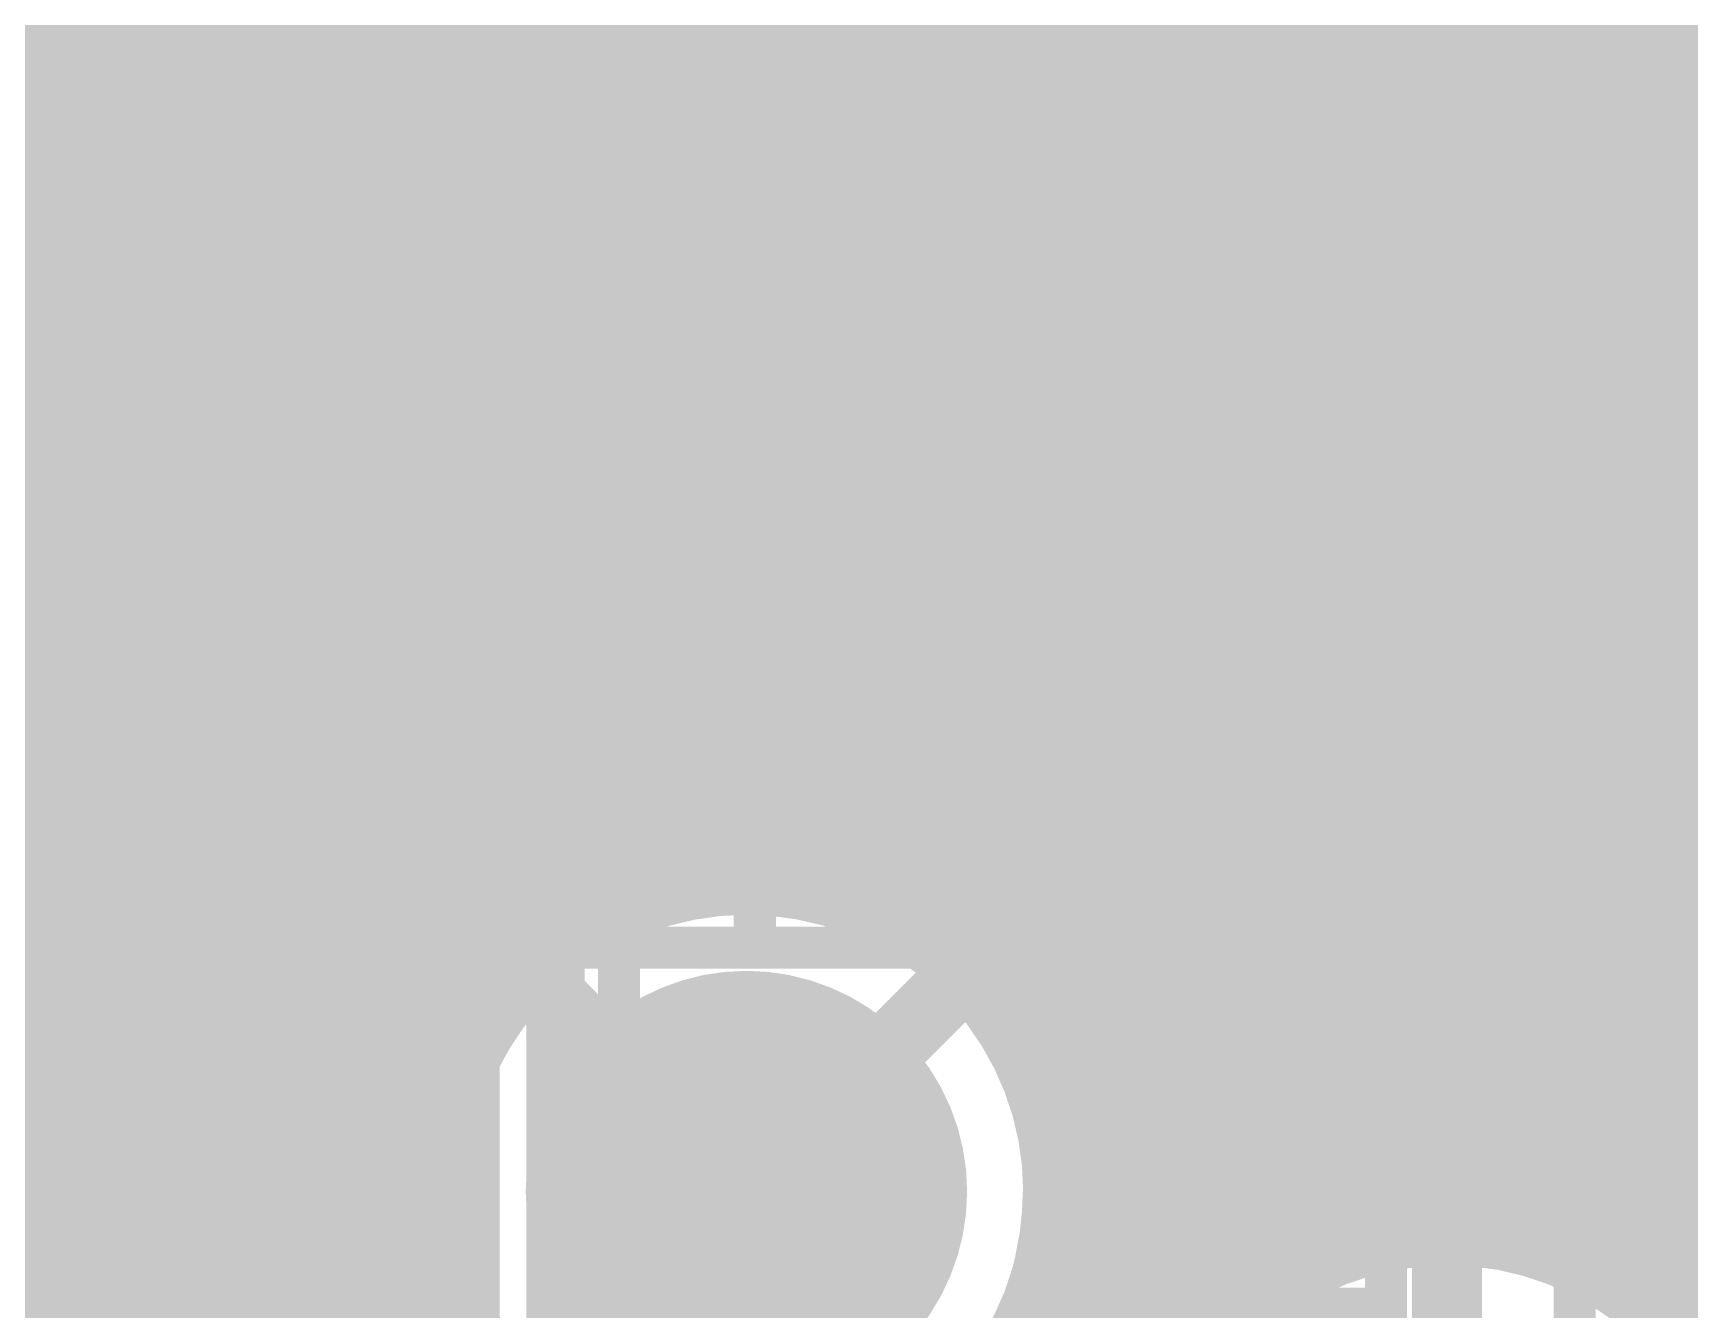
# Model space of a CAD drawing. Extents: x -3 to 92, y -53 to 125.
# Drawn here: x 19 to 25.01, y 63.71 to 68.33 of the extents above; entities that cross this region are included whole.
import ezdxf

# ---------------------------------------------------------------- set-up
doc = ezdxf.new("R2010")
doc.units = 0
doc.header["$MEASUREMENT"] = 0
doc.layers.get('0').update_dxf_attribs({"linetype": 'CONTINUOUS'})
for name, color, linetype in [('23-325-0_AST', 7, 'CONTINUOUS'), ('23-325-0_BOT', 7, 'CONTINUOUS'), ('23-325-0_DRD', 2, 'CONTINUOUS'), ('23-325-0_IN1', 4, 'CONTINUOUS'), ('23-325-0_IN2', 3, 'CONTINUOUS'), ('23-325-0_SMB', 5, 'CONTINUOUS'), ('23-325-0_SMT', 10, 'CONTINUOUS'), ('23-325-0_SST', 9, 'CONTINUOUS'), ('23-325-0_TOP', 12, 'CONTINUOUS'), ('THRUHOLE_TAP', 8, 'CONTINUOUS')]:
    doc.layers.add(name, color=color, linetype=linetype)

# ---------------------------------------------------------------- blocks, each defined once
blk = doc.blocks.new('ROUND_28')
at = {"const_width": 0.8001}
blk.add_lwpolyline([(-0.40005, 0, 1), (0.40005, 0, 1)], format="xyb", close=True, dxfattribs=at)
blk = doc.blocks.new('ROUND_87')
at = {"const_width": 0.40005}
blk.add_lwpolyline([(-0.200024, 0, 1), (0.200024, 0, 1)], format="xyb", close=True, dxfattribs=at)

msp = doc.modelspace()

# ---------------------------------------------------------------- linework, layer by layer
at = {"layer": '23-325-0_AST', "const_width": 0.1524}
for points in [[(24.59228, 66.7258), (24.59228, 67.0052), (21.12772, 67.0052), (20.92706, 67.0052), (20.92706, 66.55562), (20.9296, 66.55562), (21.81098, 66.55562), (21.81098, 66.0654), (22.30882, 66.0654), (22.30882, 66.55562), (23.40864, 66.55562), (23.40864, 66.0654), (23.90902, 66.0654), (23.90902, 66.55562), (24.7904, 66.55562), (24.59228, 66.7258), (21.12772, 66.7258), (20.9296, 66.55562), (20.92706, 66.55562), (20.86864, 66.55562), (20.61972, 66.55562), (20.36064, 66.55562), (20.36064, 66.2559), (21.62048, 66.2559), (21.62048, 66.55562)], [(20.92706, 67.0052), (20.86864, 67.0052), (20.61972, 67.0052), (20.36064, 67.0052), (20.36064, 66.55562)], [(20.61972, 67.0052), (20.61972, 66.55562)], [(20.86864, 66.55562), (20.86864, 67.0052)], [(21.12772, 66.7258), (21.12772, 67.0052)], [(25.35936, 66.55562), (25.35936, 67.0052), (25.10028, 67.0052), (24.85136, 67.0052), (24.79294, 67.0052), (24.79294, 66.55562), (24.7904, 66.55562), (24.79294, 66.55562), (24.85136, 66.55562), (25.10028, 66.55562), (25.35936, 66.55562), (25.35936, 66.2559), (24.09952, 66.2559), (24.09952, 66.03492), (25.35936, 66.03492), (25.35936, 66.2559)], [(24.59228, 67.0052), (24.79294, 67.0052)], [(24.85136, 67.0052), (24.85136, 66.55562)], [(24.09952, 66.55562), (24.09952, 66.2559)], [(20.36064, 66.2559), (20.36064, 66.03492), (20.36064, 65.7352), (20.36064, 53.6448), (20.36064, 53.34508)], [(21.62048, 66.2559), (21.62048, 66.03492)], [(21.62048, 65.01892), (21.62048, 65.7352), (21.62048, 66.03492), (20.36064, 66.03492)], [(24.09952, 65.01892), (24.09952, 65.7352), (25.35936, 65.7352), (25.35936, 66.03492)], [(24.09952, 66.03492), (24.09952, 65.7352)], [(20.36064, 65.7352), (21.62048, 65.7352)], [(20.92706, 54.35854), (20.92706, 65.01892), (20.86864, 65.01892), (20.61972, 65.01892), (20.61972, 54.35854), (20.86864, 54.35854), (20.92706, 54.35854), (21.12772, 54.35854), (24.59228, 54.35854), (24.79294, 54.35854), (24.85136, 54.35854), (24.85136, 65.01892), (24.79294, 65.01892), (24.79294, 54.35854)], [(20.86864, 54.35854), (20.86864, 65.01892)], [(20.92706, 65.01892), (21.12772, 65.01892), (24.59228, 65.01892), (24.79294, 65.01892)], [(21.12772, 54.35854), (21.12772, 65.01892)], [(24.59228, 65.01892), (24.59228, 54.35854)], [(24.85136, 54.35854), (25.10028, 54.35854), (25.10028, 65.01892), (24.85136, 65.01892)], [(22.86, 63.93434), (23.30958, 63.93434), (23.30958, 63.71082), (23.90902, 63.71082), (23.90902, 63.93434), (24.3586, 63.93434), (24.3586, 64.33566), (23.90902, 64.33566), (23.90902, 64.55918), (23.30958, 64.55918), (23.30958, 64.33566), (22.86, 64.33566), (22.86, 63.93434)], [(21.37918, 64.33566), (21.37918, 64.25946), (21.2598, 64.25946), (21.2598, 64.01054), (21.37918, 64.01054), (21.37918, 63.93434), (21.76018, 63.93434), (21.76018, 64.33566), (21.37918, 64.33566)], [(21.37918, 64.25946), (21.76018, 64.25946)], [(23.10892, 64.25946), (23.02002, 64.25946), (23.02002, 64.01054), (23.10892, 64.01054), (23.10892, 64.25946), (23.16226, 64.25946)], [(23.4569, 64.25946), (23.4569, 64.01054), (23.51024, 64.01054), (23.51024, 64.25946), (23.4569, 64.25946), (23.2918, 64.25946), (23.16226, 64.25946), (23.16226, 64.01054), (23.2918, 64.01054), (23.2918, 64.25946)], [(24.10968, 64.25946), (24.20112, 64.25946), (24.20112, 64.01054), (24.10968, 64.01054), (24.10968, 64.25946), (24.05634, 64.25946), (23.92934, 64.25946), (23.76424, 64.25946), (23.7109, 64.25946), (23.7109, 64.01054), (23.76424, 64.01054), (23.92934, 64.01054), (23.92934, 64.25946)], [(23.76424, 64.25946), (23.76424, 64.01054)], [(23.92934, 64.01054), (24.05634, 64.01054), (24.05634, 64.25946)], [(21.76018, 64.01054), (21.37918, 64.01054)], [(23.16226, 64.01054), (23.10892, 64.01054)], [(23.4569, 64.01054), (23.2918, 64.01054)], [(24.10968, 64.01054), (24.05634, 64.01054)]]:
    msp.add_lwpolyline(points, dxfattribs=at)
at = {"layer": '23-325-0_BOT', "const_width": 0.254}
for points in [[(20.701, 107.41406), (20.701, 67.44716)], [(20.4724, 107.18546), (20.4724, 67.21856)], [(20.2438, 106.95686), (20.2438, 66.98996)], [(20.0152, 106.72826), (20.0152, 66.76136)], [(19.7866, 106.49966), (19.7866, 66.53276)], [(19.558, 106.27106), (19.558, 52.7304)], [(19.3294, 106.04246), (19.3294, 52.959)], [(19.1897, 105.90276), (19.1897, 53.0987)], [(28.448, 84.328), (28.956, 83.82), (28.956, 77.978), (29.337, 77.597), (29.337, 68.453), (28.956, 68.072), (21.971, 68.072), (20.066, 66.167), (20.066, 60.579), (21.59, 59.055)], [(20.9296, 75.89774), (20.9296, 67.67576)], [(21.1582, 75.40498), (21.1582, 67.90436)], [(21.3868, 75.16622), (21.3868, 68.13296)], [(21.6154, 75.01636), (21.6154, 68.36156)], [(21.6027, 68.3514), (19.1897, 68.3514)], [(21.64842, 68.39458), (19.74596, 66.49466)], [(21.3741, 68.1228), (19.1897, 68.1228)], [(21.1455, 67.8942), (19.1897, 67.8942)], [(20.9169, 67.6656), (19.1897, 67.6656)], [(22.15896, 67.6148), (20.5232, 65.9765)], [(28.956, 67.6148), (22.15896, 67.6148)], [(22.3012, 67.6148), (22.3012, 65.01384)], [(22.5298, 67.6148), (22.5298, 64.76238)], [(22.7584, 67.6148), (22.7584, 61.24956)], [(22.987, 67.6148), (22.987, 61.47816)], [(23.2156, 67.6148), (23.2156, 63.52794)], [(23.4442, 67.6148), (23.4442, 63.76416)], [(23.6728, 67.6148), (23.6728, 63.89878)], [(23.9014, 67.6148), (23.9014, 63.97244)], [(24.13, 67.6148), (24.13, 63.9953)], [(24.3586, 67.6148), (24.3586, 63.97244)], [(24.5872, 67.6148), (24.5872, 63.89878)], [(24.8158, 67.6148), (24.8158, 63.76416)], [(25.0444, 67.6148), (25.0444, 63.52794)], [(22.0726, 67.5259), (22.0726, 65.15608)], [(20.6883, 67.437), (19.1897, 67.437)], [(29.3878, 67.437), (21.98116, 67.437)], [(21.844, 67.2973), (21.844, 65.23482)], [(20.4597, 67.2084), (19.1897, 67.2084)], [(29.3878, 67.2084), (21.75256, 67.2084)], [(21.6154, 67.0687), (21.6154, 65.2653)], [(20.2311, 66.9798), (19.1897, 66.9798)], [(29.3878, 66.9798), (21.52396, 66.9798)], [(21.3868, 66.8401), (21.3868, 65.24752)], [(20.0025, 66.7512), (19.1897, 66.7512)], [(29.3878, 66.7512), (21.29536, 66.7512)], [(21.1582, 66.6115), (21.1582, 65.17894)], [(19.7739, 66.5226), (19.1897, 66.5226)], [(29.3878, 66.5226), (21.06676, 66.5226)], [(20.9296, 66.3829), (20.9296, 65.05194)], [(19.62658, 66.294), (19.1897, 66.294)], [(29.3878, 66.294), (20.83816, 66.294)], [(19.6088, 66.167), (19.6088, 60.579)], [(20.701, 66.1543), (20.701, 64.8335)], [(19.6088, 66.0654), (19.1897, 66.0654)], [(29.3878, 66.0654), (20.60956, 66.0654)], [(20.5232, 65.9765), (20.5232, 64.50838)], [(19.6088, 65.8368), (19.1897, 65.8368)], [(29.3878, 65.8368), (20.5232, 65.8368)], [(19.6088, 65.6082), (19.1897, 65.6082)], [(29.3878, 65.6082), (20.5232, 65.6082)], [(19.6088, 65.3796), (19.1897, 65.3796)], [(29.3878, 65.3796), (20.5232, 65.3796)], [(19.6088, 65.151), (19.1897, 65.151)], [(21.0947, 65.151), (20.5232, 65.151)], [(29.3878, 65.151), (22.0853, 65.151)], [(19.6088, 64.9224), (19.1897, 64.9224)], [(20.77974, 64.9224), (20.5232, 64.9224)], [(20.7899, 64.93256), (21.59, 64.135)], [(22.38756, 64.93256), (21.59, 64.135)], [(29.3878, 64.9224), (22.40026, 64.9224)], [(19.6088, 64.6938), (19.1897, 64.6938)], [(20.60702, 64.6938), (20.5232, 64.6938)], [(29.3878, 64.6938), (22.57298, 64.6938)], [(19.6088, 64.4652), (19.1897, 64.4652)], [(29.3878, 64.4652), (22.6695, 64.4652)], [(19.6088, 64.2366), (19.1897, 64.2366)], [(29.1719, 64.2366), (22.71522, 64.2366)], [(20.7899, 63.3349), (21.59, 64.135)], [(22.38756, 63.3349), (21.59, 64.135)], [(19.6088, 64.008), (19.1897, 64.008)], [(28.9433, 64.008), (22.71268, 64.008)], [(19.6088, 63.7794), (19.1897, 63.7794)], [(23.46452, 63.7794), (22.66188, 63.7794)], [(28.7147, 63.7794), (24.79294, 63.7794)], [(20.5232, 63.76162), (20.5232, 61.96838)]]:
    msp.add_lwpolyline(points, dxfattribs=at)
for points in [[(21.971, 68.5292, 0.1989132), (21.64771, 68.39529)], [(19.74342, 66.48958, 0.1989124), (19.6098, 66.167)], [(19.74342, 66.48958, 0.1989124), (19.6098, 66.167)], [(21.59, 65.2653, 0.3187082), (20.5232, 64.50838)], [(22.7203, 64.135, 0.4142136), (21.59, 65.2653)], [(21.59, 63.0047, 0.4142136), (22.7203, 64.135)], [(24.13, 63.9953, 0.4142136), (22.9997, 62.865)], [(25.2603, 62.865, 0.4142136), (24.13, 63.9953)], [(20.5232, 63.76162, 0.3187077), (21.59, 63.0047)]]:
    msp.add_lwpolyline(points, format="xyb", dxfattribs=at)
at = {"layer": '23-325-0_DRD', "const_width": 0.254}
for points in [[(21.59, 64.77), (20.955, 64.135)], [(22.225, 64.135), (21.59, 64.77)], [(20.955, 64.135), (21.59, 63.5)], [(21.59, 63.5), (22.225, 64.135)]]:
    msp.add_lwpolyline(points, dxfattribs=at)
at = {"layer": '23-325-0_IN1', "const_width": 0.254}
for points in [[(19.0754, 124.46), (19.0754, 53.16728)], [(19.304, 124.46), (19.304, -4.572)], [(19.5326, 124.46), (19.5326, -4.572)], [(19.7612, 107.6579), (19.7612, 21.87956)], [(19.9898, 107.41406), (19.9898, 22.12594)], [(20.6756, 107.4293), (20.6756, 64.79794)], [(20.2184, 107.3277), (20.2184, 22.2123)], [(20.447, 107.33278), (20.447, 22.20722)], [(20.9042, 76.04252), (20.9042, 65.03416)], [(23.4188, 75.61326), (23.4188, 63.74384)], [(21.1328, 75.44054), (21.1328, 65.16878)], [(23.6474, 75.47864), (23.6474, 63.88608)], [(23.1902, 75.2856), (23.1902, 63.49238)], [(21.3614, 75.18908), (21.3614, 65.24244)], [(23.876, 75.2094), (23.876, 63.96482)], [(22.9616, 75.09256), (22.9616, 54.71922)], [(21.59, 75.0316), (21.59, 65.2653)], [(24.1046, 75.0443), (24.1046, 63.9953)], [(22.733, 74.97064), (22.733, 54.84622)], [(21.8186, 74.93254), (21.8186, 65.24244)], [(22.5044, 74.89952), (22.5044, 64.79794)], [(24.3332, 74.9427), (24.3332, 63.97752)], [(25.019, 74.89444), (25.019, 63.5635)], [(22.0472, 74.88174), (22.0472, 65.16878)], [(22.2758, 74.87158), (22.2758, 65.03416)], [(24.5618, 74.88428), (24.5618, 63.90894)], [(24.7904, 74.86904), (24.7904, 63.78194)], [(51.48072, 68.3514), (18.2626, 68.3514)], [(51.26482, 68.1228), (18.27784, 68.1228)], [(47.19066, 67.8942), (18.20418, 67.8942)], [(47.03826, 67.6656), (17.98828, 67.6656)], [(46.99508, 67.437), (5.52958, 67.437)], [(47.03826, 67.2084), (5.35686, 67.2084)], [(47.19066, 66.9798), (-2.413, 66.9798)], [(37.41166, 66.7512), (-2.413, 66.7512)], [(37.25926, 66.5226), (-2.413, 66.5226)], [(37.21608, 66.294), (-2.413, 66.294)], [(37.25926, 66.0654), (-2.413, 66.0654)], [(37.41166, 65.8368), (7.4422, 65.8368)], [(86.36, 65.6082), (7.5819, 65.6082)], [(86.36, 65.3796), (7.61492, 65.3796)], [(21.0947, 65.151), (7.56158, 65.151)], [(86.36, 65.151), (22.0853, 65.151)], [(20.77974, 64.9224), (7.38886, 64.9224)], [(49.3014, 64.9224), (22.40026, 64.9224)], [(20.60702, 64.6938), (-2.413, 64.6938)], [(49.17948, 64.6938), (22.57298, 64.6938)], [(20.50796, 64.4652), (-2.413, 64.4652)], [(49.15662, 64.4652), (22.6695, 64.4652)], [(20.46478, 64.2366), (-2.413, 64.2366)], [(49.22012, 64.2366), (22.71522, 64.2366)], [(20.46732, 64.008), (-2.413, 64.008)], [(49.41062, 64.008), (22.71268, 64.008)], [(20.51558, 63.7794), (-2.413, 63.7794)], [(23.46452, 63.7794), (22.66188, 63.7794)], [(70.5104, 63.7794), (24.79294, 63.7794)]]:
    msp.add_lwpolyline(points, dxfattribs=at)
for points in [[(21.59, 65.2653, 0.4142136), (20.4597, 64.135)], [(22.7203, 64.135, 0.4142136), (21.59, 65.2653)], [(20.4597, 64.135, 0.4142136), (21.59, 63.0047)], [(21.59, 63.0047, 0.4142136), (22.7203, 64.135)], [(24.13, 63.9953, 0.4142136), (22.9997, 62.865)], [(25.2603, 62.865, 0.4142136), (24.13, 63.9953)]]:
    msp.add_lwpolyline(points, format="xyb", dxfattribs=at)
at = {"layer": '23-325-0_SST', "const_width": 0.1524}
for points in [[(19.12366, 68.25488), (19.47926, 68.25488), (19.59864, 68.42506), (19.59864, 68.5927), (19.47926, 68.76288), (19.12366, 68.76288), (19.12366, 67.74688)], [(20.37842, 68.25488), (20.43684, 68.42506), (20.43684, 68.5927), (20.37842, 68.76288), (20.02282, 68.76288), (19.96186, 68.5927), (19.96186, 68.42506), (20.02282, 68.25488), (20.37842, 68.25488), (20.43684, 68.0847), (20.43684, 67.91706), (20.37842, 67.74688), (20.02282, 67.74688), (19.96186, 67.91706), (19.96186, 68.0847), (20.02282, 68.25488)], [(21.27504, 67.74688), (20.80006, 67.74688), (21.27504, 68.42506), (21.27504, 68.5927), (21.21662, 68.76288), (20.86102, 68.76288), (20.80006, 68.5927)], [(19.42084, 68.25488), (19.59864, 67.74688)], [(24.59228, 66.7258), (24.59228, 67.0052), (21.12772, 67.0052), (20.92706, 67.0052), (20.92706, 66.55562), (20.9296, 66.55562), (21.81098, 66.55562), (21.81098, 66.0654), (22.30882, 66.0654), (22.30882, 66.55562), (23.40864, 66.55562), (23.40864, 66.0654), (23.90902, 66.0654), (23.90902, 66.55562), (24.7904, 66.55562), (24.59228, 66.7258), (21.12772, 66.7258), (20.9296, 66.55562), (20.92706, 66.55562), (20.86864, 66.55562), (20.61972, 66.55562), (20.36064, 66.55562), (20.36064, 66.2559), (21.62048, 66.2559), (21.62048, 66.55562)], [(20.92706, 67.0052), (20.86864, 67.0052), (20.61972, 67.0052), (20.36064, 67.0052), (20.36064, 66.55562)], [(20.61972, 67.0052), (20.61972, 66.55562)], [(20.86864, 66.55562), (20.86864, 67.0052)], [(21.12772, 66.7258), (21.12772, 67.0052)], [(25.35936, 66.55562), (25.35936, 67.0052), (25.10028, 67.0052), (24.85136, 67.0052), (24.79294, 67.0052), (24.79294, 66.55562), (24.7904, 66.55562), (24.79294, 66.55562), (24.85136, 66.55562), (25.10028, 66.55562), (25.35936, 66.55562), (25.35936, 66.2559), (24.09952, 66.2559), (24.09952, 66.03492), (25.35936, 66.03492), (25.35936, 66.2559)], [(24.59228, 67.0052), (24.79294, 67.0052)], [(24.85136, 67.0052), (24.85136, 66.55562)], [(24.09952, 66.55562), (24.09952, 66.2559)], [(20.36064, 66.2559), (20.36064, 66.03492), (20.36064, 65.7352), (20.36064, 53.6448), (20.36064, 53.34508)], [(21.62048, 66.2559), (21.62048, 66.03492)], [(21.62048, 65.01892), (21.62048, 65.7352), (21.62048, 66.03492), (20.36064, 66.03492)], [(24.09952, 65.01892), (24.09952, 65.7352), (25.35936, 65.7352), (25.35936, 66.03492)], [(24.09952, 66.03492), (24.09952, 65.7352)], [(20.36064, 65.7352), (21.62048, 65.7352)], [(19.23288, 64.71158), (19.40306, 64.77), (19.40306, 65.1256), (19.23288, 65.18656), (18.89506, 65.18656), (18.72488, 65.06718), (18.72488, 64.71158), (18.38706, 64.71158), (18.38706, 65.18656)], [(20.92706, 54.35854), (20.92706, 65.01892), (20.86864, 65.01892), (20.61972, 65.01892), (20.61972, 54.35854), (20.86864, 54.35854), (20.92706, 54.35854), (21.12772, 54.35854), (24.59228, 54.35854), (24.79294, 54.35854), (24.85136, 54.35854), (24.85136, 65.01892), (24.79294, 65.01892), (24.79294, 54.35854)], [(20.86864, 54.35854), (20.86864, 65.01892)], [(20.92706, 65.01892), (21.12772, 65.01892), (24.59228, 65.01892), (24.79294, 65.01892)], [(21.12772, 54.35854), (21.12772, 65.01892)], [(24.59228, 65.01892), (24.59228, 54.35854)], [(24.85136, 54.35854), (25.10028, 54.35854), (25.10028, 65.01892), (24.85136, 65.01892)], [(22.86, 63.93434), (23.30958, 63.93434), (23.30958, 63.71082), (23.90902, 63.71082), (23.90902, 63.93434), (24.3586, 63.93434), (24.3586, 64.33566), (23.90902, 64.33566), (23.90902, 64.55918), (23.30958, 64.55918), (23.30958, 64.33566), (22.86, 64.33566), (22.86, 63.93434)], [(19.23288, 63.87338), (19.40306, 63.99276), (19.40306, 64.22898), (19.23288, 64.34836), (19.0627, 64.34836), (18.72488, 64.1096), (18.38706, 64.34836), (18.38706, 63.87338)], [(21.37918, 64.33566), (21.37918, 64.25946), (21.2598, 64.25946), (21.2598, 64.01054), (21.37918, 64.01054), (21.37918, 63.93434), (21.76018, 63.93434), (21.76018, 64.33566), (21.37918, 64.33566)], [(21.37918, 64.25946), (21.76018, 64.25946)], [(23.10892, 64.25946), (23.02002, 64.25946), (23.02002, 64.01054), (23.10892, 64.01054), (23.10892, 64.25946), (23.16226, 64.25946)], [(23.4569, 64.25946), (23.4569, 64.01054), (23.51024, 64.01054), (23.51024, 64.25946), (23.4569, 64.25946), (23.2918, 64.25946), (23.16226, 64.25946), (23.16226, 64.01054), (23.2918, 64.01054), (23.2918, 64.25946)], [(24.10968, 64.25946), (24.20112, 64.25946), (24.20112, 64.01054), (24.10968, 64.01054), (24.10968, 64.25946), (24.05634, 64.25946), (23.92934, 64.25946), (23.76424, 64.25946), (23.7109, 64.25946), (23.7109, 64.01054), (23.76424, 64.01054), (23.92934, 64.01054), (23.92934, 64.25946)], [(23.76424, 64.25946), (23.76424, 64.01054)], [(23.92934, 64.01054), (24.05634, 64.01054), (24.05634, 64.25946)], [(21.76018, 64.01054), (21.37918, 64.01054)], [(23.16226, 64.01054), (23.10892, 64.01054)], [(23.4569, 64.01054), (23.2918, 64.01054)], [(24.10968, 64.01054), (24.05634, 64.01054)]]:
    msp.add_lwpolyline(points, dxfattribs=at)
at = {"layer": '23-325-0_TOP'}
for points, const_width in [([(21.59, 61.595), (16.891, 66.294), (15.24, 66.294), (14.605, 66.929), (14.605, 73.025), (14.478, 73.152), (11.303, 73.152), (9.525, 74.93), (9.36498, 74.93)], 0.635), ([(31.3436, 71.12), (31.496, 70.9676), (31.496, 69.85), (29.591, 67.945), (23.368, 67.945), (22.225, 69.088), (22.225, 69.7738)], 0.635), ([(19.304, 70.739), (19.304, 64.7954)], 0.254), ([(24.13, 62.865), (24.13, 65.278), (20.32, 69.088), (20.32, 69.7738)], 0.254), ([(19.0754, 69.0372), (19.0754, 65.024)], 0.254), ([(19.5326, 69.0372), (19.5326, 64.5668)], 0.254), ([(19.7612, 69.0372), (19.7612, 64.3382)], 0.254), ([(21.01596, 69.0372), (24.45258, 65.60058)], 0.254), ([(19.9898, 68.7705), (19.9898, 64.1096)], 0.254), ([(19.99996, 68.76034), (23.6728, 65.0875)], 0.254), ([(21.77288, 68.62318), (22.90318, 67.49288)], 0.254), ([(20.2184, 68.5419), (20.2184, 63.881)], 0.254), ([(21.8186, 68.57746), (21.8186, 68.23456)], 0.254), ([(20.4089, 68.3514), (17.47774, 68.3514)], 0.254), ([(22.04466, 68.3514), (21.70176, 68.3514)], 0.254), ([(22.0472, 68.34886), (22.0472, 68.00596)], 0.254), ([(20.447, 68.3133), (20.447, 63.881)], 0.254), ([(20.6375, 68.1228), (17.47774, 68.1228)], 0.254), ([(22.27326, 68.1228), (21.93036, 68.1228)], 0.254), ([(22.2758, 68.12026), (22.2758, 67.77736)], 0.254), ([(20.6756, 68.0847), (20.6756, 64.79794)], 0.254), ([(20.8661, 67.8942), (17.47774, 67.8942)], 0.254), ([(22.50186, 67.8942), (22.15896, 67.8942)], 0.254), ([(22.5044, 67.89166), (22.5044, 67.54876)], 0.254), ([(20.9042, 67.8561), (20.9042, 65.03416)], 0.254), ([(21.0947, 67.6656), (17.47774, 67.6656)], 0.254), ([(21.1328, 67.6275), (21.1328, 65.16878)], 0.254), ([(22.73046, 67.6656), (22.38756, 67.6656)], 0.254), ([(22.733, 67.66306), (22.733, 67.32016)], 0.254), ([(22.9616, 67.43954), (22.9616, 67.09156)], 0.254), ([(21.3233, 67.437), (17.47774, 67.437)], 0.254), ([(21.3614, 67.3989), (21.3614, 65.24244)], 0.254), ([(22.96668, 67.437), (22.61616, 67.437)], 0.254), ([(23.1902, 67.3227), (23.1902, 66.86296)], 0.254), ([(29.591, 67.2973), (23.368, 67.2973)], 0.254), ([(23.4188, 67.2973), (23.4188, 66.63436)], 0.254), ([(23.6474, 67.2973), (23.6474, 66.40576)], 0.254), ([(23.876, 67.2973), (23.876, 66.17716)], 0.254), ([(24.1046, 67.2973), (24.1046, 65.94856)], 0.254), ([(24.3332, 67.2973), (24.3332, 65.71996)], 0.254), ([(24.5618, 67.2973), (24.5618, 65.42786)], 0.254), ([(24.7904, 67.2973), (24.7904, 63.881)], 0.254), ([(25.019, 67.2973), (25.019, 63.881)], 0.254), ([(21.5519, 67.2084), (15.2527, 67.2084)], 0.254), ([(35.55746, 67.2084), (22.84476, 67.2084)], 0.254), ([(21.59, 67.1703), (21.59, 65.2653)], 0.254), ([(21.7805, 66.9798), (15.4686, 66.9798)], 0.254), ([(35.32886, 66.9798), (23.07336, 66.9798)], 0.254), ([(21.8186, 66.9417), (21.8186, 65.24244)], 0.254), ([(22.0091, 66.7512), (17.3482, 66.7512)], 0.254), ([(17.35582, 66.74358), (20.2184, 63.881)], 0.254), ([(35.10026, 66.7512), (23.30196, 66.7512)], 0.254), ([(22.0472, 66.7131), (22.0472, 65.16878)], 0.254), ([(22.2377, 66.5226), (17.5768, 66.5226)], 0.254), ([(22.2758, 66.4845), (22.2758, 65.03416)], 0.254), ([(34.87166, 66.5226), (23.53056, 66.5226)], 0.254), ([(22.4663, 66.294), (17.8054, 66.294)], 0.254), ([(22.5044, 66.2559), (22.5044, 64.79794)], 0.254), ([(34.64306, 66.294), (23.75916, 66.294)], 0.254), ([(22.6949, 66.0654), (18.034, 66.0654)], 0.254), ([(34.41446, 66.0654), (23.98776, 66.0654)], 0.254), ([(22.733, 66.0273), (22.733, 63.881)], 0.254), ([(22.9235, 65.8368), (18.2626, 65.8368)], 0.254), ([(34.18586, 65.8368), (24.21636, 65.8368)], 0.254), ([(22.9616, 65.7987), (22.9616, 63.881)], 0.254), ([(23.1521, 65.6082), (18.4912, 65.6082)], 0.254), ([(33.95726, 65.6082), (24.44496, 65.6082)], 0.254), ([(23.1902, 65.5701), (23.1902, 63.881)], 0.254), ([(23.3807, 65.3796), (18.7198, 65.3796)], 0.254), ([(23.4188, 65.3415), (23.4188, 63.881)], 0.254), ([(33.72866, 65.3796), (24.5745, 65.3796)], 0.254), ([(24.5872, 65.278), (24.5872, 63.89878)], 0.254), ([(21.0947, 65.151), (18.9484, 65.151)], 0.254), ([(23.6093, 65.151), (22.0853, 65.151)], 0.254), ([(23.6474, 65.1129), (23.6474, 63.88608)], 0.254), ([(33.50006, 65.151), (24.5872, 65.151)], 0.254), ([(23.6728, 65.0875), (23.6728, 63.89878)], 0.254), ([(20.77974, 64.9224), (19.177, 64.9224)], 0.254), ([(20.7899, 64.93256), (21.59, 64.135)], 0.254), ([(22.38756, 64.93256), (21.59, 64.135)], 0.254), ([(23.6728, 64.9224), (22.40026, 64.9224)], 0.254), ([(33.27146, 64.9224), (24.5872, 64.9224)], 0.254), ([(20.60702, 64.6938), (19.4056, 64.6938)], 0.254), ([(23.6728, 64.6938), (22.57298, 64.6938)], 0.254), ([(33.0835, 64.6938), (24.5872, 64.6938)], 0.254), ([(20.50796, 64.4652), (19.6342, 64.4652)], 0.254), ([(23.6728, 64.4652), (22.6695, 64.4652)], 0.254), ([(33.01238, 64.4652), (24.5872, 64.4652)], 0.254), ([(20.46478, 64.2366), (19.8628, 64.2366)], 0.254), ([(23.6728, 64.2366), (22.71522, 64.2366)], 0.254), ([(33.0073, 64.2366), (24.5872, 64.2366)], 0.254), ([(20.46732, 64.008), (20.0914, 64.008)], 0.254), ([(23.6728, 64.008), (22.71268, 64.008)], 0.254), ([(33.0073, 64.008), (24.5872, 64.008)], 0.254), ([(20.48764, 63.881), (20.2184, 63.881)], 0.254), ([(23.6347, 63.881), (22.68982, 63.881)], 0.254), ([(25.527, 63.881), (24.6253, 63.881)], 0.254)]:
    msp.add_lwpolyline(points, dxfattribs=dict(at, const_width=const_width))
at = {"layer": '23-325-0_TOP', "const_width": 0.254}
for points in [[(22.9108, 67.4878, 0.1989124), (23.368, 67.29842)], [(24.5872, 65.278, 0.1989124), (24.45329, 65.60129)], [(21.59, 65.2653, 0.4142136), (20.4597, 64.135)], [(22.7203, 64.135, 0.4142136), (21.59, 65.2653)], [(20.4597, 64.135, 0.0566765), (20.48856, 63.88121)], [(22.68982, 63.881, 0.0568029), (22.71877, 64.135)]]:
    msp.add_lwpolyline(points, format="xyb", dxfattribs=at)

# ---------------------------------------------------------------- block references
at = {"layer": '23-325-0_BOT'}
msp.add_blockref('ROUND_28', (21.59, 64.135), dxfattribs=at)
at = {"layer": '23-325-0_IN1'}
msp.add_blockref('ROUND_28', (21.59, 64.135), dxfattribs=at)
at = {"layer": '23-325-0_IN2'}
msp.add_blockref('ROUND_28', (21.59, 64.135), dxfattribs=at)
at = {"layer": '23-325-0_SMB'}
msp.add_blockref('ROUND_28', (21.59, 64.135), dxfattribs=at)
at = {"layer": '23-325-0_SMT'}
msp.add_blockref('ROUND_28', (21.59, 64.135), dxfattribs=at)
at = {"layer": '23-325-0_TOP'}
msp.add_blockref('ROUND_28', (21.59, 64.135), dxfattribs=at)
at = {"layer": 'THRUHOLE_TAP'}
msp.add_blockref('ROUND_87', (21.59, 64.135), dxfattribs=at)

doc.saveas('drawing.dxf')
